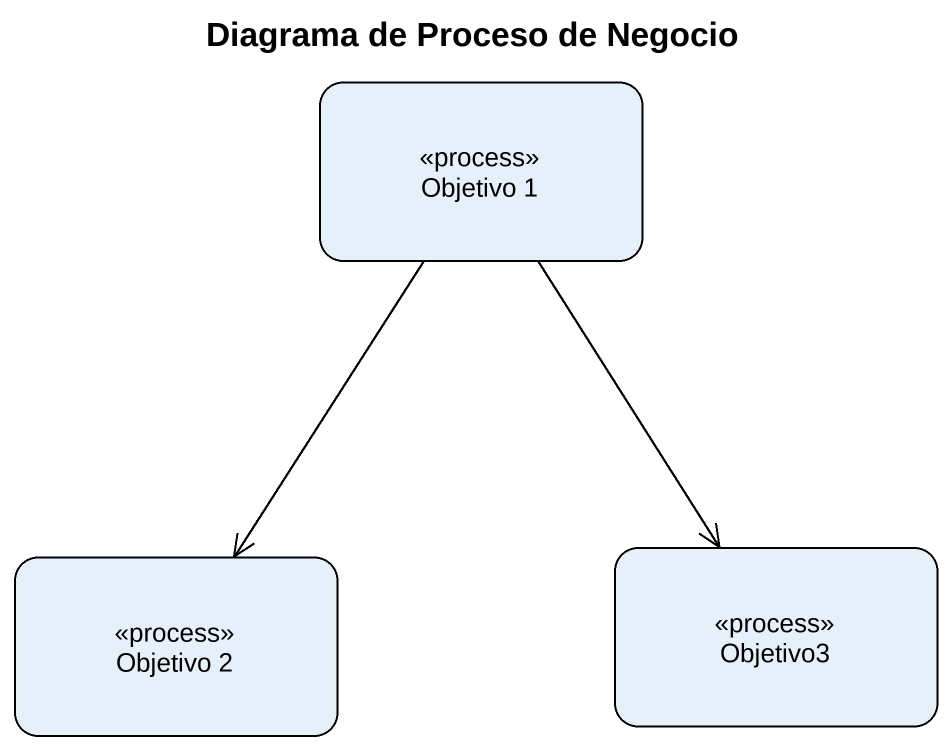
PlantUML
@startuml
title Diagrama de Proceso de Negocio
hide empty description
state "Objetivo 1" as Objetivo_1 <<process>>
state "Objetivo 2" as Objetivo_2 <<process>>
state Objetivo3 <<process>>
Objetivo_1 --> Objetivo_2
Objetivo_1 --> Objetivo3
@enduml
